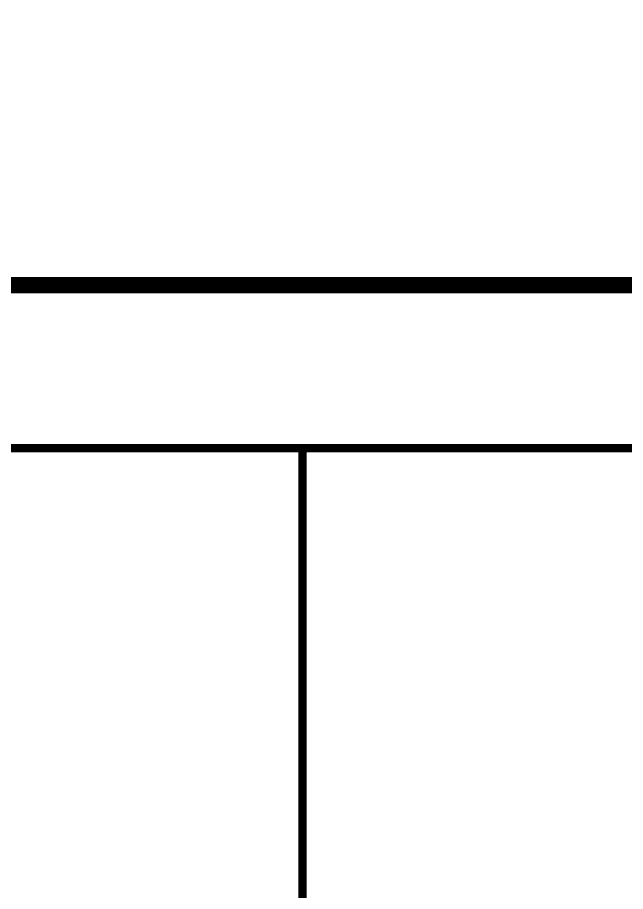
# Model space of a CAD drawing. Extents: x -452079 to 117456, y 3902 to 836955.
# Drawn here: x -273623 to -271757, y 73805 to 76486 of the extents above; entities that cross this region are included whole.
import ezdxf
from ezdxf.enums import TextEntityAlignment as Align

# ---------------------------------------------------------------- set-up
doc = ezdxf.new("R2010")
doc.units = 0
doc.header["$LTSCALE"] = 1000
doc.header["$MEASUREMENT"] = 0
doc.layers.add('0-cxFrame', color=155, linetype='Continuous')
doc.layers.add('A-AXIS-SYMB', color=3, linetype='Continuous')
doc.layers.add('0-cxText', color=131, linetype='Continuous', lineweight=25)
doc.styles.add('cx_tuming', font='')
doc.styles.add('cx_tuqian1', font='')
doc.styles.add('黑体', font='', dxfattribs={"height": 12})
doc.styles.get('cx_tuming').set_extended_font_data('SimHei')
doc.styles.get('cx_tuqian1').set_extended_font_data('SimSun')
doc.styles.get('黑体').set_extended_font_data('SimHei')

# ---------------------------------------------------------------- blocks, each defined once
blk = doc.blocks.new('zjcx_TT(Dragon)')
at = {"layer": '0-cxFrame', "const_width": 30}
blk.add_lwpolyline([(-7000.000000000002, -10200.16164032678), (-1.818989403545856e-12, -10200.16164032678), (0, 0), (-7000, 0)], close=True, dxfattribs=at)
blk = doc.blocks.new('zjcx_T0(Dragon)')
at = {"layer": '0-cxFrame', "const_width": 50}
blk.add_lwpolyline([(0, 82100.00000000001), (-7000.000000000015, 82100.00000000001), (-6999.999999999993, 0), (0, 0)], close=True, dxfattribs=at)
at = {"layer": '0-cxFrame'}
blk.add_blockref('zjcx_TT(Dragon)', (0, 82100.00000000001), dxfattribs=at)
blk = doc.blocks.new('TK22.A0 L(Dragon)')
at = {"layer": '0-cxFrame', "color": 7, "const_width": 0.5}
blk.add_lwpolyline([(0, 0), (-1189, 0), (-1189, 841), (0, 841)], close=True, dxfattribs=at)
at = {"layer": '0-cxFrame', "const_width": 0.5}
for points in [[(-80, 10), (-1169, 10), (-1169, 831), (-80, 831)], [(-10, 10), (-80, 10), (-80, 831), (-10, 831)]]:
    blk.add_lwpolyline(points, close=True, dxfattribs=at)
at = {"layer": '0-cxFrame', "xscale": 0.01, "yscale": 0.01, "zscale": 0.01}
blk.add_blockref('zjcx_T0(Dragon)', (-10, 10), dxfattribs=at)
at = {"style": '黑体', "flags": 4}
blk.add_attdef('图幅', text='', height=3.3, dxfattribs=at).set_placement((-40, 3), align=Align.RIGHT)
at = {"layer": '0-cxText', "flags": 4}
for tag, height, style, p in [('建设单位', 3.5, 'cx_tuming', (-45, 240)), ('项目名称', 3.5, 'cx_tuming', (-45, 210)), ('子项名称', 3.5, 'cx_tuming', (-45, 180)), ('工程编号', 3.3, 'cx_tuqian1', (-35, 165)), ('图名1', 3.5, 'cx_tuming', (-45, 87)), ('图名2', 3.5, 'cx_tuming', (-45, 79)), ('图名3', 3.5, 'cx_tuming', (-45, 71)), ('出图日期', 3.3, 'cx_tuqian1', (-39, 60)), ('专业', 3.3, 'cx_tuqian1', (-55, 52)), ('图号', 3.3, 'cx_tuqian1', (-55, 44)), ('版次', 3.3, 'cx_tuqian1', (-20, 44))]:
    blk.add_attdef(tag, text='', height=height, dxfattribs=dict(at, style=style)).set_placement(p, align=Align.MIDDLE)
blk = doc.blocks.new('TK22.A1 L(Dragon)')
at = {"layer": '0-cxFrame', "color": 7, "const_width": 0.5}
blk.add_lwpolyline([(0, 0), (-841, 0), (-841, 594), (0, 594)], close=True, dxfattribs=at)
at = {"style": '黑体', "flags": 4}
blk.add_attdef('图幅', text='', height=3.3, dxfattribs=at).set_placement((-40, 3), align=Align.RIGHT)
at = {"layer": '0-cxText', "flags": 4}
for tag, height, style, p in [('建设单位', 3.5, 'cx_tuming', (-45, 240)), ('项目名称', 3.5, 'cx_tuming', (-45, 210)), ('子项名称', 3.5, 'cx_tuming', (-45, 180)), ('工程编号', 3.3, 'cx_tuqian1', (-35, 165)), ('图名1', 3.5, 'cx_tuming', (-45, 87)), ('图名2', 3.5, 'cx_tuming', (-45, 79)), ('图名3', 3.5, 'cx_tuming', (-45, 71)), ('出图日期', 3.3, 'cx_tuqian1', (-39, 60)), ('专业', 3.3, 'cx_tuqian1', (-55, 52)), ('图号', 3.3, 'cx_tuqian1', (-55, 44)), ('版次', 3.3, 'cx_tuqian1', (-20, 44))]:
    blk.add_attdef(tag, text='', height=height, dxfattribs=dict(at, style=style)).set_placement(p, align=Align.MIDDLE)

msp = doc.modelspace()

# ---------------------------------------------------------------- linework, layer by layer
at = {"layer": 'A-AXIS-SYMB'}
msp.add_lwpolyline([(-328198.5582222261, 33614.62293454784), (-268748.5582222261, 33614.62293454784), (-268748.5582222261, 75664.62293454784), (-328198.5582222261, 75664.62293454784)], close=True, dxfattribs=at)

# ---------------------------------------------------------------- block references
at = {"layer": '0-cxFrame'}
for name, p, xscale, yscale, zscale in [('TK22.A1 L(Dragon)', (-244098.5582222261, 75664.62293454784), 100, 100, 100), ('TK22.A0 L(Dragon)', (-268748.5582222261, 33614.62293454784), 50, 50, 50)]:
    msp.add_blockref(name, p, dxfattribs=dict(at, xscale=xscale, yscale=yscale, zscale=zscale))

doc.saveas('drawing.dxf')
